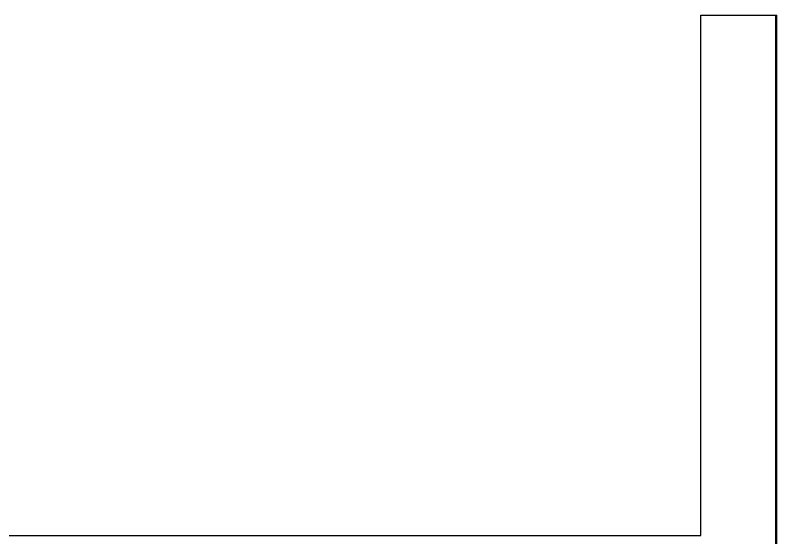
# Model space of a CAD drawing. Header units: millimetres. Extents: x 0 to 20000, y 0 to 16700.
# Drawn here: x 9990 to 20000, y 4470 to 11340 of the extents above; entities that cross this region are included whole.
import ezdxf

# ---------------------------------------------------------------- set-up
doc = ezdxf.new("R2010")
doc.units = ezdxf.units.MM
doc.layers.get('0').update_dxf_attribs({"lineweight": 25, "true_color": 0xffffff})

msp = doc.modelspace()

# ---------------------------------------------------------------- linework, layer by layer
for p, q in [((19000, 11340), (20000, 11340)), ((19000, 4500), (19000, 11340)), ((19988, 160), (19988, 11340)), ((20000, 160), (20000, 11340)), ((0, 4500), (19000, 4500))]:
    msp.add_line(p, q)

doc.saveas('drawing.dxf')
